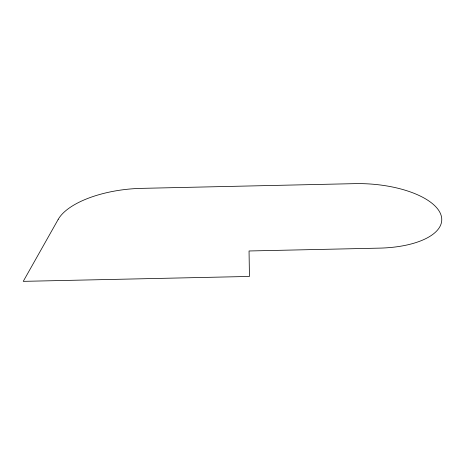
<?xml version="1.0" encoding="UTF-8"?>
<svg xmlns="http://www.w3.org/2000/svg" width="465" height="465" viewBox="0 0 465 465"><rect width="100%" height="100%" fill="white"/><g stroke="black" fill="none" stroke-linecap="round" stroke-linejoin="round"><path stroke-width="0.7" d="M58.166 219.457L23.25 281.354L249.443 276.448L249.048 250.978L379.266 248.136A74.842 32.027 3.5 0 0 440.733 214.272A74.842 32.027 3.5 0 0 354.725 183.646L141.436 188.366A74.749 31.957 -6.1 0 0 58.166 219.457"/></g></svg>
